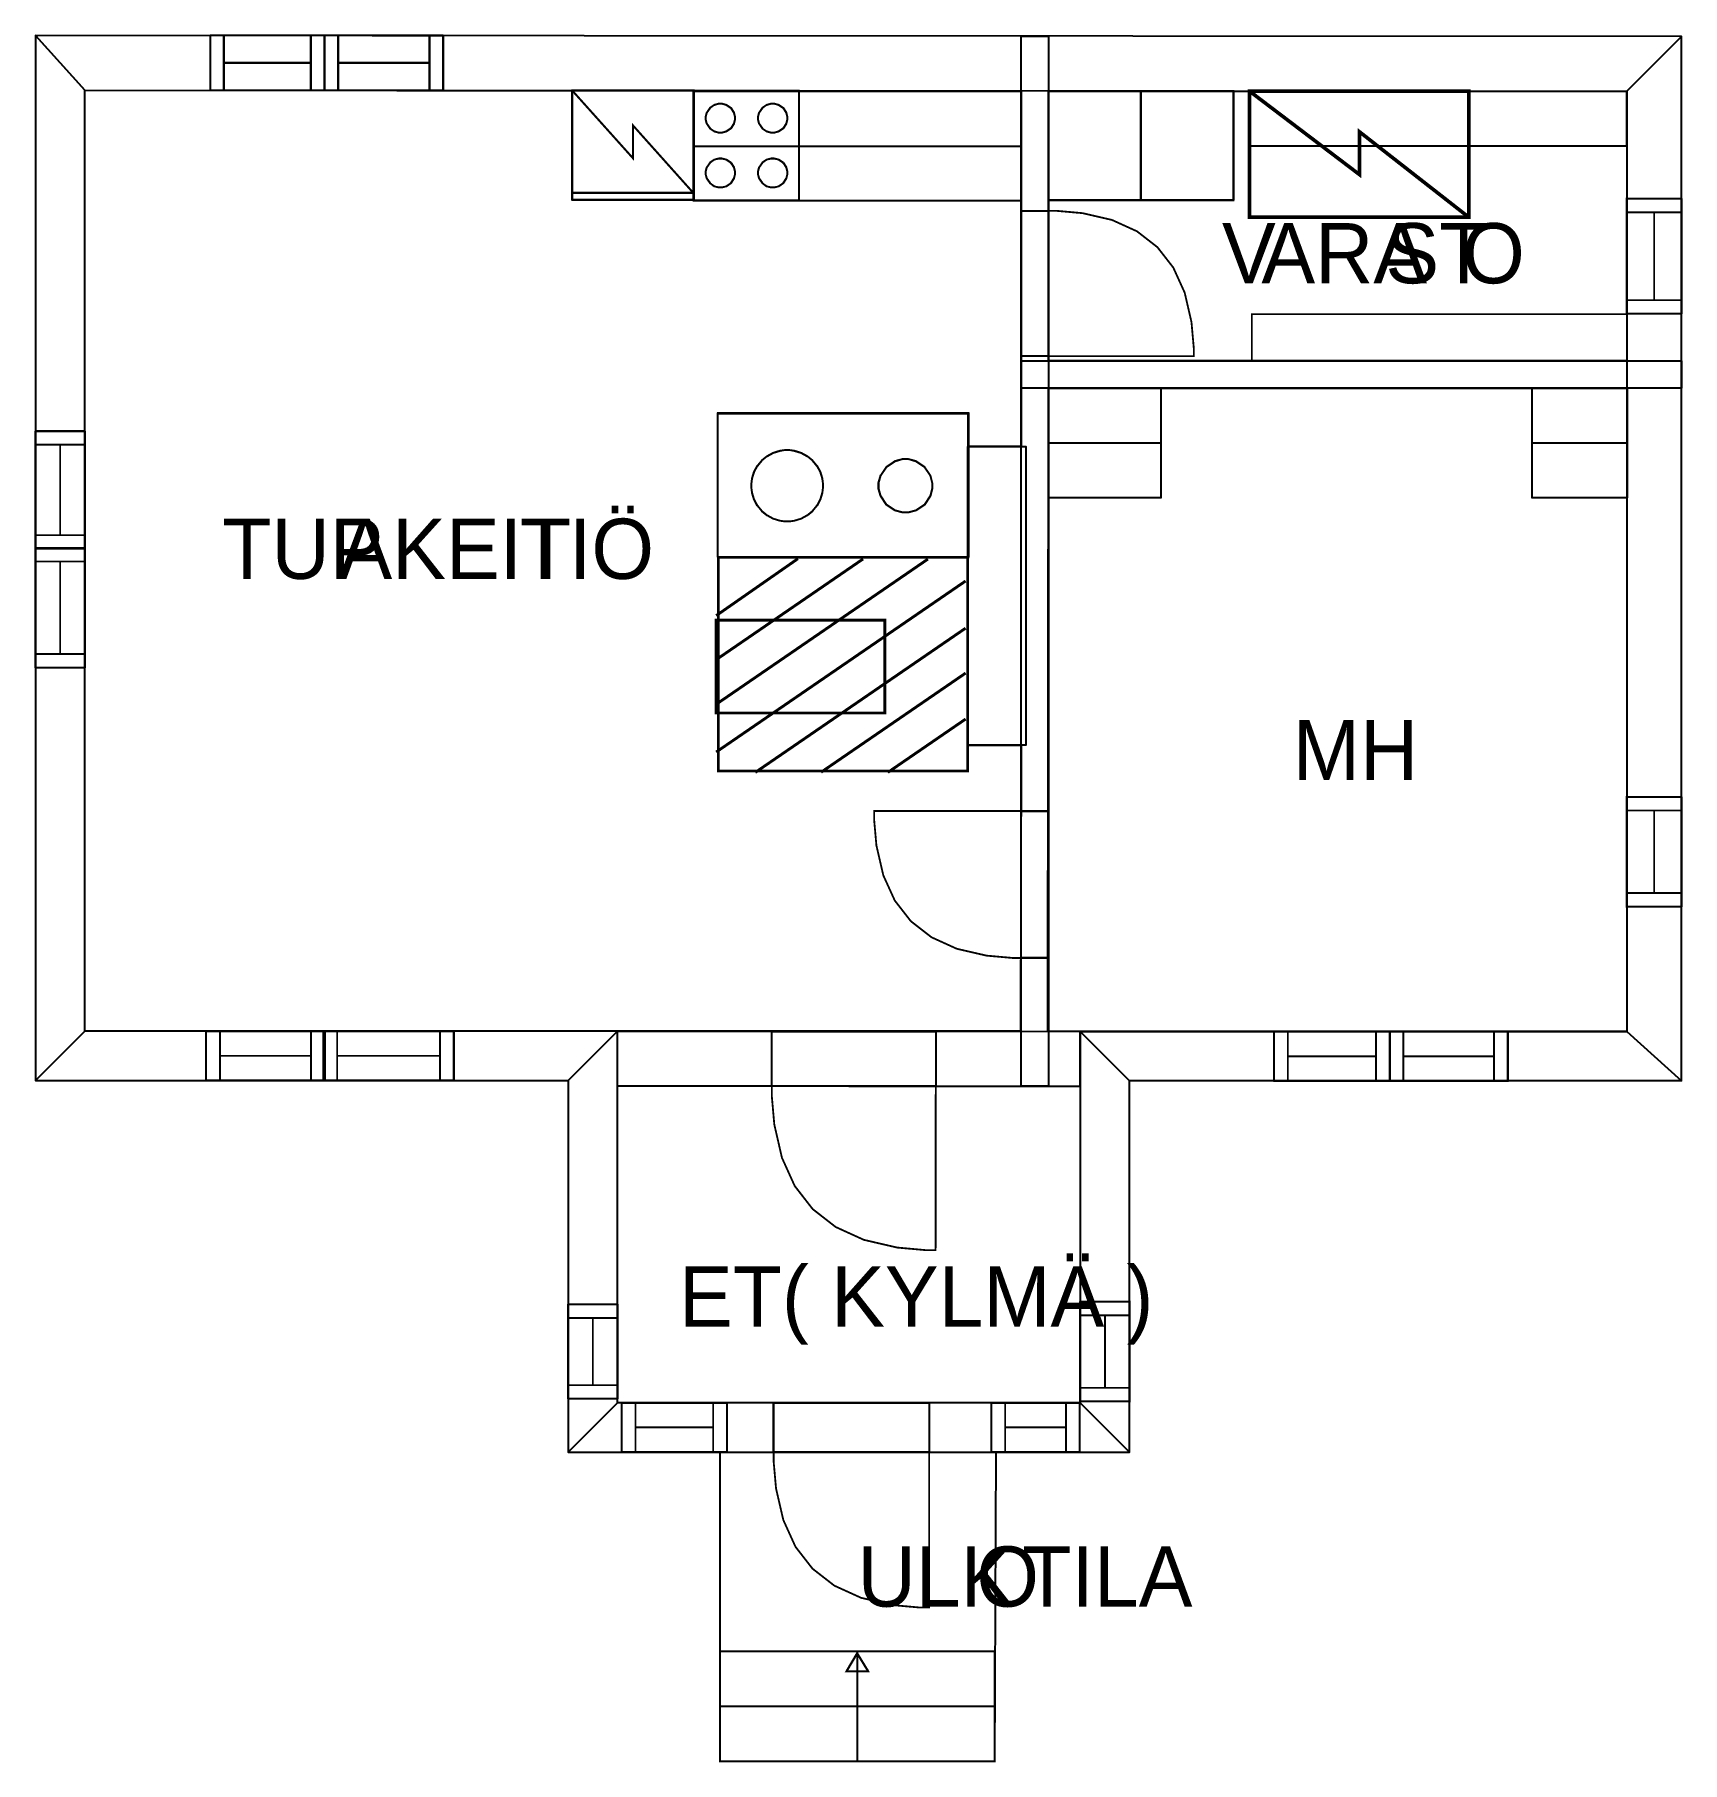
# Model space of a CAD drawing. Extents: x 1.74 to 11.14, y 0 to 9.87.
import ezdxf

# ---------------------------------------------------------------- set-up
doc = ezdxf.new("R2010")
doc.units = 0
doc.layers.get('0').update_dxf_attribs({"linetype": 'CONTINUOUS'})

msp = doc.modelspace()

# ---------------------------------------------------------------- linework, layer by layer
at = {"color": 0}
for points, const_width in [([(1.74376, 9.86187), (1.74376, 3.89583), (2.02501, 4.17708), (2.02501, 9.54915), (1.74376, 9.86187)], 0.00208), ([(3.39333, 9.86083), (2.7404, 9.86128), (2.74024, 9.54878), (3.39312, 9.54833), (3.39333, 9.86083)], 0.01042), ([(3.39333, 9.86083), (2.7404, 9.86128), (2.74024, 9.54878), (3.39312, 9.54833), (3.39333, 9.86083)], 0.01042), ([(4.07086, 9.86029), (3.39333, 9.86083), (3.39312, 9.54833), (4.07075, 9.54779), (4.07086, 9.86029)], 0.01042), ([(4.07086, 9.86029), (3.39333, 9.86083), (3.39312, 9.54833), (4.07075, 9.54779), (4.07086, 9.86029)], 0.01042), ([(11.1362, 9.85585), (1.74376, 9.86187), (2.02501, 9.54915), (10.8237, 9.54357), (11.1362, 9.85585)], 0.00208), ([(7.36762, 9.85824), (7.52387, 9.85824), (7.52387, 3.86231), (7.36762, 3.86231), (7.36762, 9.85824)], 0.00208), ([(11.1362, 3.89312), (11.1362, 9.85585), (10.8237, 9.54357), (10.8237, 4.17437), (11.1362, 3.89312)], 0.00208), ([(4.80653, 9.54715), (5.49914, 9.54715), (5.49914, 8.92215), (4.80653, 8.92215), (4.80653, 9.54715)], 0.01154), ([(5.49914, 9.54308), (7.36757, 9.54308), (7.36757, 8.91808), (5.49914, 8.91808), (5.49914, 9.54308)], 0.01042), ([(5.49918, 9.54129), (7.36947, 9.54129), (7.36947, 9.22879), (5.49918, 9.22879), (5.49918, 9.54129)], 0.01042), ([(5.50185, 9.54704), (6.09967, 9.54704), (6.09967, 8.92008), (5.50185, 8.92008), (5.50185, 9.54704)], 0.01042), ([(5.73503, 9.38917), (5.73503, 9.38108), (5.72846, 9.35678), (5.71061, 9.33024), (5.68408, 9.31239), (5.65978, 9.30583), (5.65169, 9.30583), (5.64356, 9.30583), (5.61925, 9.31239), (5.59278, 9.33024), (5.57487, 9.35678), (5.56836, 9.38108), (5.56836, 9.38917), (5.56836, 9.39729), (5.57487, 9.4216), (5.59278, 9.44808), (5.61925, 9.46599), (5.64356, 9.4725), (5.65169, 9.4725), (5.65978, 9.4725), (5.68408, 9.46599), (5.71061, 9.44808), (5.72846, 9.4216), (5.73503, 9.39729), (5.73503, 9.38917)], 0.01042), ([(6.03369, 9.38917), (6.03369, 9.38108), (6.02713, 9.35678), (6.00928, 9.33024), (5.98275, 9.31239), (5.95844, 9.30583), (5.95036, 9.30583), (5.94222, 9.30583), (5.91786, 9.31239), (5.89139, 9.33024), (5.87354, 9.35678), (5.86703, 9.38108), (5.86703, 9.38917), (5.86703, 9.39729), (5.87354, 9.4216), (5.89139, 9.44808), (5.91786, 9.46599), (5.94222, 9.4725), (5.95036, 9.4725), (5.95844, 9.4725), (5.98275, 9.46599), (6.00928, 9.44808), (6.02713, 9.4216), (6.03369, 9.39729), (6.03369, 9.38917)], 0.01042), ([(7.52382, 9.54531), (8.05143, 9.54531), (8.05143, 8.92031), (7.52382, 8.92031), (7.52382, 9.54531)], 0.01042), ([(8.05143, 9.54531), (8.57904, 9.54531), (8.57904, 8.92031), (8.05143, 8.92031), (8.05143, 9.54531)], 0.01042), ([(8.67199, 9.54281), (9.92313, 9.54281), (9.92313, 8.82476), (8.67199, 8.82476), (8.67199, 9.54281)], 0.02085), ([(8.67199, 9.54275), (10.8224, 9.54275), (10.8224, 9.23025), (8.67199, 9.23025), (8.67199, 9.54275)], 0.01042), ([(5.73503, 9.07644), (5.73503, 9.06836), (5.72846, 9.044), (5.71061, 9.01753), (5.68408, 8.99968), (5.65978, 8.99311), (5.65169, 8.99311), (5.64356, 8.99311), (5.61925, 8.99968), (5.59278, 9.01753), (5.57487, 9.044), (5.56836, 9.06836), (5.56836, 9.07644), (5.56836, 9.08458), (5.57487, 9.10889), (5.59278, 9.13536), (5.61925, 9.15326), (5.64356, 9.15978), (5.65169, 9.15978), (5.65978, 9.15978), (5.68408, 9.15326), (5.71061, 9.13536), (5.72846, 9.10889), (5.73503, 9.08458), (5.73503, 9.07644)], 0.01042), ([(6.03369, 9.07644), (6.03369, 9.06836), (6.02713, 9.044), (6.00928, 9.01753), (5.98275, 8.99968), (5.95844, 8.99311), (5.95036, 8.99311), (5.94222, 8.99311), (5.91786, 8.99968), (5.89139, 9.01753), (5.87354, 9.044), (5.86703, 9.06836), (5.86703, 9.07644), (5.86703, 9.08458), (5.87354, 9.10889), (5.89139, 9.13536), (5.91786, 9.15326), (5.94222, 9.15978), (5.95036, 9.15978), (5.95844, 9.15978), (5.98275, 9.15326), (6.00928, 9.13536), (6.02713, 9.10889), (6.03369, 9.08458), (6.03369, 9.07644)], 0.01042), ([(4.80653, 8.96382), (5.49914, 8.96382), (5.49914, 8.92215), (4.80653, 8.92215), (4.80653, 8.96382)], 0.01154), ([(10.8237, 8.93001), (11.1362, 8.93001), (11.1362, 8.27175), (10.8237, 8.27175), (10.8237, 8.93001)], 0.01042), ([(10.8237, 8.93001), (11.1362, 8.93001), (11.1362, 8.27175), (10.8237, 8.27175), (10.8237, 8.93001)], 0.01042), ([(7.36762, 8.85992), (7.52387, 8.85992), (7.52387, 8.03071), (7.36762, 8.03071), (7.36762, 8.85992)], 0.01042), ([(7.36762, 8.85992), (7.52387, 8.85992), (7.52387, 8.03071), (7.36762, 8.03071), (7.36762, 8.85992)], 0.01042), ([(7.52387, 8.85992), (7.57243, 8.85992), (7.71815, 8.847), (7.88661, 8.80811), (8.02908, 8.74333), (8.14572, 8.65261), (8.23639, 8.53603), (8.30117, 8.3935), (8.34006, 8.2251), (8.35303, 8.07932), (8.35303, 8.03071), (7.52387, 8.03071), (7.52387, 8.85992)], 0.01042), ([(8.6844, 8.27012), (10.8238, 8.27012), (10.8238, 8.00564), (8.6844, 8.00564), (8.6844, 8.27012)], 0.01042), ([(7.36762, 8.00407), (11.1362, 8.00407), (11.1362, 7.84782), (7.36762, 7.84782), (7.36762, 8.00407)], 0.00208), ([(7.52382, 7.84744), (8.16542, 7.84744), (8.16542, 7.22244), (7.52382, 7.22244), (7.52382, 7.84744)], 0.01042), ([(10.2836, 7.84776), (10.8254, 7.84776), (10.8254, 7.22276), (10.2836, 7.22276), (10.2836, 7.84776)], 0.01042), ([(5.63693, 7.70688), (7.06694, 7.70688), (7.06694, 6.88249), (5.63693, 6.88249), (5.63693, 7.70688)], 0.01042), ([(5.63699, 7.70356), (7.06407, 7.70356), (7.06407, 6.88249), (5.63699, 6.88249), (5.63699, 7.70356)], 0.01042), ([(1.74376, 7.60303), (2.02501, 7.60303), (2.02501, 6.9305), (1.74376, 6.9305), (1.74376, 7.60303)], 0.01042), ([(1.74376, 7.60303), (2.02501, 7.60303), (2.02501, 6.9305), (1.74376, 6.9305), (1.74376, 7.60303)], 0.01042), ([(6.23725, 7.29085), (6.23725, 7.2806), (6.23307, 7.24972), (6.22119, 7.21143), (6.20236, 7.17676), (6.1774, 7.14654), (6.14719, 7.12158), (6.11253, 7.10275), (6.07422, 7.09088), (6.04335, 7.08669), (6.0331, 7.08669), (6.02279, 7.08669), (5.99192, 7.09088), (5.95356, 7.10275), (5.91889, 7.12158), (5.88867, 7.14654), (5.86372, 7.17676), (5.84489, 7.21143), (5.83301, 7.24972), (5.82889, 7.2806), (5.82889, 7.29085), (5.82889, 7.30117), (5.83301, 7.33203), (5.84489, 7.37039), (5.86372, 7.40506), (5.88867, 7.43528), (5.91889, 7.46024), (5.95356, 7.47906), (5.99192, 7.49094), (6.02279, 7.49507), (6.0331, 7.49507), (6.04335, 7.49507), (6.07422, 7.49094), (6.11253, 7.47906), (6.14719, 7.46024), (6.1774, 7.43528), (6.20236, 7.40506), (6.22119, 7.37039), (6.23307, 7.33203), (6.23725, 7.30117), (6.23725, 7.29085)], 0.01042), ([(7.06407, 7.51551), (7.39501, 7.51551), (7.39501, 5.81022), (7.06407, 5.81022), (7.06407, 7.51551)], 0.00208), ([(6.86117, 7.29085), (6.86117, 7.27599), (6.84912, 7.23128), (6.81629, 7.18261), (6.76764, 7.14979), (6.72293, 7.13775), (6.70806, 7.13775), (6.69314, 7.13775), (6.64844, 7.14979), (6.59972, 7.18261), (6.56689, 7.23128), (6.5549, 7.27599), (6.5549, 7.29085), (6.5549, 7.30578), (6.56689, 7.35047), (6.59972, 7.39919), (6.64844, 7.43201), (6.69314, 7.44401), (6.70806, 7.44401), (6.72293, 7.44401), (6.76764, 7.43201), (6.81629, 7.39919), (6.84912, 7.35047), (6.86117, 7.30578), (6.86117, 7.29085)], 0.01042), ([(1.74376, 6.93679), (2.02501, 6.93679), (2.02501, 6.2519), (1.74376, 6.2519), (1.74376, 6.93679)], 0.01042), ([(1.74376, 6.93679), (2.02501, 6.93679), (2.02501, 6.2519), (1.74376, 6.2519), (1.74376, 6.93679)], 0.01042), ([(5.63981, 6.88249), (5.63981, 5.66228), (7.06293, 5.66228), (7.06293, 6.88249), (5.63981, 6.88249)], 0.01627), ([(5.62799, 6.52371), (5.62799, 5.99376), (6.5905, 5.99376), (6.5905, 6.52371), (5.62799, 6.52371)], 0.01627), ([(7.36762, 4.59521), (7.31847, 4.59521), (7.17106, 4.60835), (7.00076, 4.64763), (6.85667, 4.71317), (6.73876, 4.80485), (6.64708, 4.92275), (6.58154, 5.06685), (6.54226, 5.23714), (6.52919, 5.38456), (6.52919, 5.43365), (7.36762, 5.43365), (7.36762, 4.59521)], 0.01042), ([(7.36762, 5.43365), (7.52387, 5.43365), (7.52387, 4.59521), (7.36762, 4.59521), (7.36762, 5.43365)], 0.01042), ([(7.36762, 5.43365), (7.52387, 5.43365), (7.52387, 4.59521), (7.36762, 4.59521), (7.36762, 5.43365)], 0.01042), ([(10.8237, 5.51519), (11.1362, 5.51519), (11.1362, 4.88781), (10.8237, 4.88781), (10.8237, 5.51519)], 0.01042), ([(10.8237, 5.51519), (11.1362, 5.51519), (11.1362, 4.88781), (10.8237, 4.88781), (10.8237, 5.51519)], 0.01042), ([(1.74376, 3.89583), (4.78364, 3.89583), (5.06489, 4.17708), (2.02501, 4.17708), (1.74376, 3.89583)], 0.00208), ([(2.7181, 4.17708), (3.39415, 4.17708), (3.39415, 3.89583), (2.7181, 3.89583), (2.7181, 4.17708)], 0.01042), ([(2.7181, 4.17708), (3.39415, 4.17708), (3.39415, 3.89583), (2.7181, 3.89583), (2.7181, 4.17708)], 0.01042), ([(3.38667, 4.17708), (4.13021, 4.17708), (4.13021, 3.89583), (3.38667, 3.89583), (3.38667, 4.17708)], 0.01042), ([(3.38667, 4.17708), (4.13021, 4.17708), (4.13021, 3.89583), (3.38667, 3.89583), (3.38667, 4.17708)], 0.01042), ([(4.78364, 3.89583), (4.78364, 1.77479), (5.06489, 2.05604), (5.06489, 4.17708), (4.78364, 3.89583)], 0.00208), ([(5.06489, 4.17708), (7.70574, 4.17437), (7.7054, 3.86187), (5.06456, 3.86458), (5.06489, 4.17708)], 0.00208), ([(5.94564, 4.17617), (6.88124, 4.17518), (6.88092, 3.86268), (5.94521, 3.86367), (5.94564, 4.17617)], 0.01042), ([(5.94564, 4.17617), (6.88124, 4.17518), (6.88092, 3.86268), (5.94521, 3.86367), (5.94564, 4.17617)], 0.01042), ([(7.70574, 4.17437), (10.8237, 4.17437), (11.1362, 3.89312), (7.98699, 3.89312), (7.70574, 4.17437)], 0.00208), ([(7.98699, 1.77479), (7.98699, 3.89312), (7.70574, 4.17437), (7.70574, 2.05604), (7.98699, 1.77479)], 0.00208), ([(8.81168, 4.17437), (9.47103, 4.17437), (9.47103, 3.89312), (8.81168, 3.89312), (8.81168, 4.17437)], 0.01042), ([(8.81168, 4.17437), (9.47103, 4.17437), (9.47103, 3.89312), (8.81168, 3.89312), (8.81168, 4.17437)], 0.01042), ([(9.47103, 4.17437), (10.1444, 4.17437), (10.1444, 3.89312), (9.47103, 3.89312), (9.47103, 4.17437)], 0.01042), ([(9.47103, 4.17437), (10.1444, 4.17437), (10.1444, 3.89312), (9.47103, 3.89312), (9.47103, 4.17437)], 0.01042), ([(5.94521, 3.86367), (5.94515, 3.80886), (5.95958, 3.64437), (6.00325, 3.45426), (6.07617, 3.2934), (6.17839, 3.16168), (6.30985, 3.05925), (6.4706, 2.98594), (6.6606, 2.94189), (6.82503, 2.92703), (6.87989, 2.92697), (6.88086, 3.86263), (5.94521, 3.86367)], 0.01042), ([(4.78364, 2.61811), (5.06489, 2.61811), (5.06489, 2.07801), (4.78364, 2.07801), (4.78364, 2.61811)], 0.01042), ([(4.78364, 2.61811), (5.06489, 2.61811), (5.06489, 2.07801), (4.78364, 2.07801), (4.78364, 2.61811)], 0.01042), ([(7.70574, 2.63303), (7.98699, 2.63303), (7.98699, 2.06321), (7.70574, 2.06321), (7.70574, 2.63303)], 0.01042), ([(7.70574, 2.63303), (7.98699, 2.63303), (7.98699, 2.06321), (7.70574, 2.06321), (7.70574, 2.63303)], 0.01042), ([(4.78364, 1.77479), (7.98699, 1.77479), (7.70574, 2.05604), (5.06489, 2.05604), (4.78364, 1.77479)], 0.00208), ([(5.0899, 2.05604), (5.68929, 2.05604), (5.68929, 1.77479), (5.0899, 1.77479), (5.0899, 2.05604)], 0.01042), ([(5.0899, 2.05604), (5.68929, 2.05604), (5.68929, 1.77479), (5.0899, 1.77479), (5.0899, 2.05604)], 0.01042), ([(5.95562, 2.05604), (6.84364, 2.05604), (6.84364, 1.77479), (5.95562, 1.77479), (5.95562, 2.05604)], 0.01042), ([(5.95562, 2.05604), (6.84364, 2.05604), (6.84364, 1.77479), (5.95562, 1.77479), (5.95562, 2.05604)], 0.01042), ([(7.19883, 2.05604), (7.70199, 2.05604), (7.70199, 1.77479), (7.19883, 1.77479), (7.19883, 2.05604)], 0.01042), ([(7.19883, 2.05604), (7.70199, 2.05604), (7.70199, 1.77479), (7.19883, 1.77479), (7.19883, 2.05604)], 0.01042), ([(5.64979, 0.00781), (5.64979, 1.77479), (7.22342, 1.77479), (7.21669, 0.00781), (5.64979, 0.00781)], 0.00208), ([(5.95562, 1.77479), (5.95562, 1.72276), (5.96946, 1.56668), (6.01112, 1.38628), (6.08046, 1.23367), (6.17763, 1.10878), (6.30246, 1.01166), (6.45514, 0.94227), (6.63547, 0.90066), (6.79156, 0.88677), (6.84364, 0.88677), (6.84364, 1.77479), (5.95562, 1.77479)], 0.01042), ([(5.64979, 0.63737), (7.21669, 0.63737), (7.21669, 0.00781), (5.64979, 0.00781), (5.64979, 0.63737)], 0.01042)]:
    msp.add_lwpolyline(points, close=True, dxfattribs=dict(at, const_width=const_width))
for points, const_width in [([(2.81853, 9.86117), (2.81831, 9.54867)], 0.01042), ([(3.31521, 9.86083), (3.315, 9.54833)], 0.01042), ([(3.47146, 9.86074), (3.47125, 9.54824)], 0.01042), ([(3.99278, 9.8604), (3.99257, 9.5479)], 0.01042), ([(3.31511, 9.70458), (2.81842, 9.70492)], 0.01042), ([(3.99268, 9.70415), (3.47136, 9.70449)], 0.01042), ([(4.80653, 9.54715), (5.15283, 9.16069), (5.15283, 9.34819), (5.49914, 8.96072)], 0.01154), ([(8.67199, 9.54281), (9.29964, 9.06646), (9.29964, 9.3106), (9.92101, 8.82476)], 0.02085), ([(11.1363, 8.85189), (10.8238, 8.85189)], 0.01042), ([(10.98, 8.34993), (10.98, 8.85189)], 0.01042), ([(11.1363, 8.34993), (10.8238, 8.34993)], 0.01042), ([(1.74382, 7.5249), (2.02507, 7.5249)], 0.01042), ([(1.88444, 7.5249), (1.88444, 7.00868)], 0.01042), ([(1.74382, 7.00868), (2.02507, 7.00868)], 0.01042), ([(1.74382, 6.85867), (2.02507, 6.85867)], 0.01042), ([(1.88444, 6.85867), (1.88444, 6.33003)], 0.01042), ([(1.74382, 6.33003), (2.02507, 6.33003)], 0.01042), ([(11.1363, 5.43707), (10.8238, 5.43707)], 0.01042), ([(10.98, 4.96588), (10.98, 5.43707)], 0.01042), ([(11.1363, 4.96588), (10.8238, 4.96588)], 0.01042), ([(2.79628, 3.89583), (2.79628, 4.17708)], 0.01042), ([(3.31603, 3.89583), (3.31603, 4.17708)], 0.01042), ([(3.46479, 3.89583), (3.46479, 4.17708)], 0.01042), ([(4.05214, 3.89583), (4.05214, 4.17708)], 0.01042), ([(8.88976, 4.17437), (8.88976, 3.89312)], 0.01042), ([(9.39285, 4.17437), (9.39285, 3.89312)], 0.01042), ([(9.5491, 4.17437), (9.5491, 3.89312)], 0.01042), ([(10.0663, 4.17437), (10.0663, 3.89312)], 0.01042), ([(2.79628, 4.03646), (3.31603, 4.03646)], 0.01042), ([(3.46479, 4.03646), (4.05214, 4.03646)], 0.01042), ([(8.88976, 4.03375), (9.39285, 4.03375)], 0.01042), ([(9.5491, 4.03375), (10.0663, 4.03375)], 0.01042), ([(4.78364, 2.54004), (5.06489, 2.54004)], 0.01042), ([(4.92426, 2.54004), (4.92426, 2.15614)], 0.01042), ([(7.98693, 2.55485), (7.70568, 2.55485)], 0.01042), ([(7.84631, 2.14133), (7.84631, 2.55485)], 0.01042), ([(4.78364, 2.15614), (5.06489, 2.15614)], 0.01042), ([(7.98693, 2.14133), (7.70568, 2.14133)], 0.01042), ([(5.16803, 1.77479), (5.16803, 2.05604)], 0.01042), ([(5.61117, 1.77479), (5.61117, 2.05604)], 0.01042), ([(7.27696, 1.77479), (7.27696, 2.05604)], 0.01042), ([(7.62392, 1.77479), (7.62392, 2.05604)], 0.01042), ([(5.16803, 1.91542), (5.61117, 1.91542)], 0.01042), ([(7.27696, 1.91542), (7.62392, 1.91542)], 0.01042), ([(5.64985, 0.63737), (7.21664, 0.63737)], 0.01042), ([(5.64985, 0.32259), (7.21664, 0.32259)], 0.01042), ([(5.64985, 0.00781), (7.21664, 0.00781)], 0.01042)]:
    msp.add_lwpolyline(points, dxfattribs=dict(at, const_width=const_width))
for points in [[(1.74376, 9.86187), (1.74376, 3.89583), (2.02501, 4.17708), (2.02501, 9.54915), (1.74376, 9.86187)], [(11.1362, 9.85585), (1.74376, 9.86187), (2.02501, 9.54915), (10.8237, 9.54357), (11.1362, 9.85585)], [(7.36762, 9.85824), (7.52387, 9.85824), (7.52387, 3.86231), (7.36762, 3.86231), (7.36762, 9.85824)], [(11.1362, 3.89312), (11.1362, 9.85585), (10.8237, 9.54357), (10.8237, 4.17437), (11.1362, 3.89312)], [(7.36762, 8.00407), (11.1362, 8.00407), (11.1362, 7.84782), (7.36762, 7.84782), (7.36762, 8.00407)], [(7.06407, 7.51551), (7.39501, 7.51551), (7.39501, 5.81022), (7.06407, 5.81022), (7.06407, 7.51551)], [(1.74376, 3.89583), (4.78364, 3.89583), (5.06489, 4.17708), (2.02501, 4.17708), (1.74376, 3.89583)], [(4.78364, 3.89583), (4.78364, 1.77479), (5.06489, 2.05604), (5.06489, 4.17708), (4.78364, 3.89583)], [(5.06489, 4.17708), (7.70574, 4.17437), (7.7054, 3.86187), (5.06456, 3.86458), (5.06489, 4.17708)], [(7.98699, 1.77479), (7.98699, 3.89312), (7.70574, 4.17437), (7.70574, 2.05604), (7.98699, 1.77479)], [(7.70574, 4.17437), (10.8237, 4.17437), (11.1362, 3.89312), (7.98699, 3.89312), (7.70574, 4.17437)], [(4.78364, 1.77479), (7.98699, 1.77479), (7.70574, 2.05604), (5.06489, 2.05604), (4.78364, 1.77479)]]:
    msp.add_lwpolyline(points, close=True, dxfattribs=at)
at = {"color": 7}
for points in [[(3.39333, 9.86083), (2.7404, 9.86128), (2.74024, 9.54878), (3.39312, 9.54833), (3.39333, 9.86083)], [(3.39333, 9.86083), (2.7404, 9.86128), (2.74024, 9.54878), (3.39312, 9.54833), (3.39333, 9.86083)], [(2.81853, 9.86117), (2.81831, 9.54867)], [(3.31521, 9.86083), (3.315, 9.54833)], [(4.07086, 9.86029), (3.39333, 9.86083), (3.39312, 9.54833), (4.07075, 9.54779), (4.07086, 9.86029)], [(4.07086, 9.86029), (3.39333, 9.86083), (3.39312, 9.54833), (4.07075, 9.54779), (4.07086, 9.86029)], [(3.47146, 9.86074), (3.47125, 9.54824)], [(3.99278, 9.8604), (3.99257, 9.5479)], [(3.31511, 9.70458), (2.81842, 9.70492)], [(3.99268, 9.70415), (3.47136, 9.70449)], [(7.36762, 9.54357), (7.36762, 7.51551), (7.06407, 7.51551), (7.06407, 5.81022), (7.36762, 5.81022), (7.36458, 4.17708), (2.02501, 4.17708), (2.02501, 9.54915), (7.36762, 9.54357)], [(4.80653, 9.54715), (5.49914, 9.54715), (5.49914, 8.92215), (4.80653, 8.92215), (4.80653, 9.54715)], [(5.49914, 9.54308), (7.36757, 9.54308), (7.36757, 8.91808), (5.49914, 8.91808), (5.49914, 9.54308)], [(5.50185, 9.54704), (6.09967, 9.54704), (6.09967, 8.92008), (5.50185, 8.92008), (5.50185, 9.54704)], [(5.73503, 9.38917), (5.73503, 9.38108), (5.72846, 9.35678), (5.71061, 9.33024), (5.68408, 9.31239), (5.65978, 9.30583), (5.65169, 9.30583), (5.64356, 9.30583), (5.61925, 9.31239), (5.59278, 9.33024), (5.57487, 9.35678), (5.56836, 9.38108), (5.56836, 9.38917), (5.56836, 9.39729), (5.57487, 9.4216), (5.59278, 9.44808), (5.61925, 9.46599), (5.64356, 9.4725), (5.65169, 9.4725), (5.65978, 9.4725), (5.68408, 9.46599), (5.71061, 9.44808), (5.72846, 9.4216), (5.73503, 9.39729), (5.73503, 9.38917)], [(6.03369, 9.38917), (6.03369, 9.38108), (6.02713, 9.35678), (6.00928, 9.33024), (5.98275, 9.31239), (5.95844, 9.30583), (5.95036, 9.30583), (5.94222, 9.30583), (5.91786, 9.31239), (5.89139, 9.33024), (5.87354, 9.35678), (5.86703, 9.38108), (5.86703, 9.38917), (5.86703, 9.39729), (5.87354, 9.4216), (5.89139, 9.44808), (5.91786, 9.46599), (5.94222, 9.4725), (5.95036, 9.4725), (5.95844, 9.4725), (5.98275, 9.46599), (6.00928, 9.44808), (6.02713, 9.4216), (6.03369, 9.39729), (6.03369, 9.38917)], [(7.52382, 9.54531), (8.05143, 9.54531), (8.05143, 8.92031), (7.52382, 8.92031), (7.52382, 9.54531)], [(7.52387, 9.54357), (10.8237, 9.54357), (10.8237, 8.00407), (7.52387, 8.00407), (7.52387, 9.54357)], [(8.05143, 9.54531), (8.57904, 9.54531), (8.57904, 8.92031), (8.05143, 8.92031), (8.05143, 9.54531)], [(8.67199, 9.54281), (9.92313, 9.54281), (9.92313, 8.82476), (8.67199, 8.82476), (8.67199, 9.54281)], [(5.73503, 9.07644), (5.73503, 9.06836), (5.72846, 9.044), (5.71061, 9.01753), (5.68408, 8.99968), (5.65978, 8.99311), (5.65169, 8.99311), (5.64356, 8.99311), (5.61925, 8.99968), (5.59278, 9.01753), (5.57487, 9.044), (5.56836, 9.06836), (5.56836, 9.07644), (5.56836, 9.08458), (5.57487, 9.10889), (5.59278, 9.13536), (5.61925, 9.15326), (5.64356, 9.15978), (5.65169, 9.15978), (5.65978, 9.15978), (5.68408, 9.15326), (5.71061, 9.13536), (5.72846, 9.10889), (5.73503, 9.08458), (5.73503, 9.07644)], [(6.03369, 9.07644), (6.03369, 9.06836), (6.02713, 9.044), (6.00928, 9.01753), (5.98275, 8.99968), (5.95844, 8.99311), (5.95036, 8.99311), (5.94222, 8.99311), (5.91786, 8.99968), (5.89139, 9.01753), (5.87354, 9.044), (5.86703, 9.06836), (5.86703, 9.07644), (5.86703, 9.08458), (5.87354, 9.10889), (5.89139, 9.13536), (5.91786, 9.15326), (5.94222, 9.15978), (5.95036, 9.15978), (5.95844, 9.15978), (5.98275, 9.15326), (6.00928, 9.13536), (6.02713, 9.10889), (6.03369, 9.08458), (6.03369, 9.07644)], [(4.80653, 8.96382), (5.49914, 8.96382), (5.49914, 8.92215), (4.80653, 8.92215), (4.80653, 8.96382)], [(10.8237, 8.93001), (11.1362, 8.93001), (11.1362, 8.27175), (10.8237, 8.27175), (10.8237, 8.93001)], [(10.8237, 8.93001), (11.1362, 8.93001), (11.1362, 8.27175), (10.8237, 8.27175), (10.8237, 8.93001)], [(7.36762, 8.85992), (7.52387, 8.85992), (7.52387, 8.03071), (7.36762, 8.03071), (7.36762, 8.85992)], [(7.36762, 8.85992), (7.52387, 8.85992), (7.52387, 8.03071), (7.36762, 8.03071), (7.36762, 8.85992)], [(10.8237, 4.17437), (7.70574, 4.17437), (7.52083, 4.17708), (7.52387, 7.84782), (10.8237, 7.84782), (10.8237, 4.17437)], [(7.52382, 7.84744), (8.16542, 7.84744), (8.16542, 7.22244), (7.52382, 7.22244), (7.52382, 7.84744)], [(10.2836, 7.84776), (10.8254, 7.84776), (10.8254, 7.22276), (10.2836, 7.22276), (10.2836, 7.84776)], [(5.63693, 7.70688), (7.06694, 7.70688), (7.06694, 6.88249), (5.63693, 6.88249), (5.63693, 7.70688)], [(5.63699, 7.70356), (7.06407, 7.70356), (7.06407, 6.88249), (5.63699, 6.88249), (5.63699, 7.70356)], [(1.74376, 7.60303), (2.02501, 7.60303), (2.02501, 6.9305), (1.74376, 6.9305), (1.74376, 7.60303)], [(1.74376, 7.60303), (2.02501, 7.60303), (2.02501, 6.9305), (1.74376, 6.9305), (1.74376, 7.60303)], [(6.23725, 7.29085), (6.23725, 7.2806), (6.23307, 7.24972), (6.22119, 7.21143), (6.20236, 7.17676), (6.1774, 7.14654), (6.14719, 7.12158), (6.11253, 7.10275), (6.07422, 7.09088), (6.04335, 7.08669), (6.0331, 7.08669), (6.02279, 7.08669), (5.99192, 7.09088), (5.95356, 7.10275), (5.91889, 7.12158), (5.88867, 7.14654), (5.86372, 7.17676), (5.84489, 7.21143), (5.83301, 7.24972), (5.82889, 7.2806), (5.82889, 7.29085), (5.82889, 7.30117), (5.83301, 7.33203), (5.84489, 7.37039), (5.86372, 7.40506), (5.88867, 7.43528), (5.91889, 7.46024), (5.95356, 7.47906), (5.99192, 7.49094), (6.02279, 7.49507), (6.0331, 7.49507), (6.04335, 7.49507), (6.07422, 7.49094), (6.11253, 7.47906), (6.14719, 7.46024), (6.1774, 7.43528), (6.20236, 7.40506), (6.22119, 7.37039), (6.23307, 7.33203), (6.23725, 7.30117), (6.23725, 7.29085)], [(6.86117, 7.29085), (6.86117, 7.27599), (6.84912, 7.23128), (6.81629, 7.18261), (6.76764, 7.14979), (6.72293, 7.13775), (6.70806, 7.13775), (6.69314, 7.13775), (6.64844, 7.14979), (6.59972, 7.18261), (6.56689, 7.23128), (6.5549, 7.27599), (6.5549, 7.29085), (6.5549, 7.30578), (6.56689, 7.35047), (6.59972, 7.39919), (6.64844, 7.43201), (6.69314, 7.44401), (6.70806, 7.44401), (6.72293, 7.44401), (6.76764, 7.43201), (6.81629, 7.39919), (6.84912, 7.35047), (6.86117, 7.30578), (6.86117, 7.29085)], [(1.74376, 6.93679), (2.02501, 6.93679), (2.02501, 6.2519), (1.74376, 6.2519), (1.74376, 6.93679)], [(1.74376, 6.93679), (2.02501, 6.93679), (2.02501, 6.2519), (1.74376, 6.2519), (1.74376, 6.93679)], [(5.63981, 6.88249), (7.06293, 6.88249), (7.06293, 5.66228), (5.63981, 5.66228), (5.63981, 6.88249)], [(5.62799, 6.52371), (6.5905, 6.52371), (6.5905, 5.99376), (5.62799, 5.99376), (5.62799, 6.52371)], [(7.36762, 5.43365), (7.52387, 5.43365), (7.52387, 4.59521), (7.36762, 4.59521), (7.36762, 5.43365)], [(7.36762, 5.43365), (7.52387, 5.43365), (7.52387, 4.59521), (7.36762, 4.59521), (7.36762, 5.43365)], [(10.8237, 5.51519), (11.1362, 5.51519), (11.1362, 4.88781), (10.8237, 4.88781), (10.8237, 5.51519)], [(10.8237, 5.51519), (11.1362, 5.51519), (11.1362, 4.88781), (10.8237, 4.88781), (10.8237, 5.51519)], [(2.7181, 4.17708), (3.39415, 4.17708), (3.39415, 3.89583), (2.7181, 3.89583), (2.7181, 4.17708)], [(2.7181, 4.17708), (3.39415, 4.17708), (3.39415, 3.89583), (2.7181, 3.89583), (2.7181, 4.17708)], [(3.38667, 4.17708), (4.13021, 4.17708), (4.13021, 3.89583), (3.38667, 3.89583), (3.38667, 4.17708)], [(3.38667, 4.17708), (4.13021, 4.17708), (4.13021, 3.89583), (3.38667, 3.89583), (3.38667, 4.17708)], [(7.70574, 2.05604), (5.06489, 2.05604), (5.06489, 3.86458), (7.7054, 3.86187), (7.70574, 4.17437), (7.70574, 2.05604)], [(5.94564, 4.17617), (6.88124, 4.17518), (6.88092, 3.86268), (5.94521, 3.86367), (5.94564, 4.17617)], [(5.94564, 4.17617), (6.88124, 4.17518), (6.88092, 3.86268), (5.94521, 3.86367), (5.94564, 4.17617)], [(8.81168, 4.17437), (9.47103, 4.17437), (9.47103, 3.89312), (8.81168, 3.89312), (8.81168, 4.17437)], [(8.81168, 4.17437), (9.47103, 4.17437), (9.47103, 3.89312), (8.81168, 3.89312), (8.81168, 4.17437)], [(9.47103, 4.17437), (10.1444, 4.17437), (10.1444, 3.89312), (9.47103, 3.89312), (9.47103, 4.17437)], [(9.47103, 4.17437), (10.1444, 4.17437), (10.1444, 3.89312), (9.47103, 3.89312), (9.47103, 4.17437)], [(4.78364, 2.61811), (5.06489, 2.61811), (5.06489, 2.07801), (4.78364, 2.07801), (4.78364, 2.61811)], [(4.78364, 2.61811), (5.06489, 2.61811), (5.06489, 2.07801), (4.78364, 2.07801), (4.78364, 2.61811)], [(7.70574, 2.63303), (7.98699, 2.63303), (7.98699, 2.06321), (7.70574, 2.06321), (7.70574, 2.63303)], [(7.70574, 2.63303), (7.98699, 2.63303), (7.98699, 2.06321), (7.70574, 2.06321), (7.70574, 2.63303)], [(5.0899, 2.05604), (5.68929, 2.05604), (5.68929, 1.77479), (5.0899, 1.77479), (5.0899, 2.05604)], [(5.0899, 2.05604), (5.68929, 2.05604), (5.68929, 1.77479), (5.0899, 1.77479), (5.0899, 2.05604)], [(5.95562, 2.05604), (6.84364, 2.05604), (6.84364, 1.77479), (5.95562, 1.77479), (5.95562, 2.05604)], [(5.95562, 2.05604), (6.84364, 2.05604), (6.84364, 1.77479), (5.95562, 1.77479), (5.95562, 2.05604)], [(7.19883, 2.05604), (7.70199, 2.05604), (7.70199, 1.77479), (7.19883, 1.77479), (7.19883, 2.05604)], [(7.19883, 2.05604), (7.70199, 2.05604), (7.70199, 1.77479), (7.19883, 1.77479), (7.19883, 2.05604)], [(5.64979, 0.00781), (5.64979, 1.77479), (7.22342, 1.77479), (7.21669, 0.00781), (5.64979, 0.00781)], [(5.64979, 0.63737), (7.21669, 0.63737), (7.21669, 0.00781), (5.64979, 0.00781), (5.64979, 0.63737)]]:
    msp.add_lwpolyline(points, close=True, dxfattribs=at)
at = {"color": 7, "const_width": 0.00208}
for points in [[(7.36762, 9.54357), (7.36762, 7.51551), (7.06407, 7.51551), (7.06407, 5.81022), (7.36762, 5.81022), (7.36458, 4.17708), (2.02501, 4.17708), (2.02501, 9.54915), (7.36762, 9.54357)], [(7.52387, 9.54357), (10.8237, 9.54357), (10.8237, 8.00407), (7.52387, 8.00407), (7.52387, 9.54357)], [(10.8237, 4.17437), (7.70574, 4.17437), (7.52083, 4.17708), (7.52387, 7.84782), (10.8237, 7.84782), (10.8237, 4.17437)], [(7.70574, 2.05604), (5.06489, 2.05604), (5.06489, 3.86458), (7.7054, 3.86187), (7.70574, 4.17437), (7.70574, 2.05604)]]:
    msp.add_lwpolyline(points, close=True, dxfattribs=at)
at = {"color": 253, "const_width": 0.01042}
for points in [[(7.52382, 7.53494), (8.16542, 7.53494)], [(10.2836, 7.53526), (10.8254, 7.53526)]]:
    msp.add_lwpolyline(points, dxfattribs=at)
at = {"color": 251, "const_width": 0.01627}
for points in [[(6.09424, 6.87435), (5.62799, 6.54932)], [(6.46604, 6.87278), (5.62799, 6.29775)], [(6.83632, 6.87229), (5.63499, 6.04796)], [(7.05111, 6.74701), (5.62799, 5.77051)], [(7.05111, 6.47771), (5.85086, 5.65414)], [(7.05111, 6.22119), (6.22629, 5.65522)], [(7.05111, 5.95882), (6.6071, 5.65414)]]:
    msp.add_lwpolyline(points, dxfattribs=at)
at = {"color": 254, "const_width": 0.01042}
msp.add_lwpolyline([(6.37071, 0.52279), (6.49571, 0.52279), (6.43321, 0.62695), (6.37071, 0.52279)], close=True, dxfattribs=at)
at = {"color": 254}
msp.add_lwpolyline([(6.37071, 0.52279), (6.49571, 0.52279), (6.43321, 0.62695), (6.37071, 0.52279)], close=True, dxfattribs=at)
at = {"color": 254, "const_width": 0.01042}
msp.add_lwpolyline([(6.43321, 0.00781), (6.43321, 0.63737)], dxfattribs=at)

# ---------------------------------------------------------------- texts
at = {"color": 0}
for s, p in [('V', (8.51424, 8.44628)), ('ARA', (8.73924, 8.44628)), ('ST', (9.44646, 8.44628)), ('O', (9.88464, 8.44628)), ('TUP', (2.81008, 6.75911)), ('AKEIT', (3.47247, 6.75911)), ('TIÖ', (4.50736, 6.75911)), ('MH', (8.91846, 5.61026)), ('ET( KYLMÄ )', (5.41574, 2.49081)), ('ULK', (6.43492, 0.89193)), ('O', (7.11253, 0.89193)), ('TILA', (7.37483, 0.89193))]:
    msp.add_text(s, height=0.34375, dxfattribs=at).set_placement(p)

doc.saveas('drawing.dxf')
